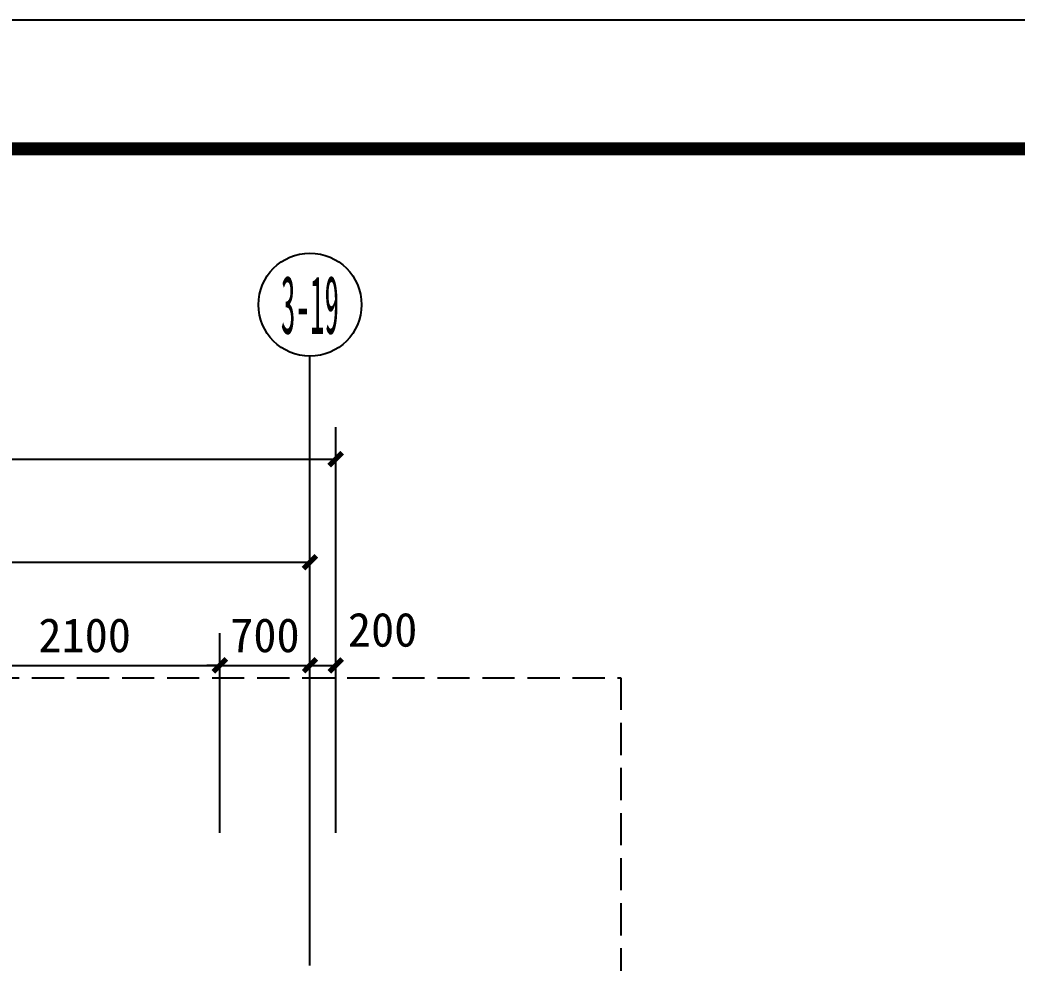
# Model space of a CAD drawing. Extents: x -46233 to 84150, y 109350 to 390860.
# Drawn here: x 47350 to 55095, y 270878 to 278200 of the extents above; entities that cross this region are included whole.
import ezdxf
from ezdxf.enums import TextEntityAlignment as Align

# ---------------------------------------------------------------- set-up
doc = ezdxf.new("R2010")
doc.units = 0
doc.header["$LTSCALE"] = 1000
doc.header["$MEASUREMENT"] = 0
doc.linetypes.add('3#-轴线$1$DOTE', pattern=[2.42, 2, -0.2, 0.02, -0.2])
doc.linetypes.add('DASH', pattern=[0.35, 0.25, -0.1])
doc.layers.get('Defpoints').update_dxf_attribs({"color": 4, "linetype": 'DASH'})
for name, color, linetype in [('3#-轴号$0$A-ANNO-AXIS-CIRC', 3, 'Continuous'), ('3#-轴号$0$A-ANNO-AXIS-TEXT', 7, 'Continuous'), ('3#-轴号$0$A-ANNO-DIMS', 3, 'Continuous'), ('3#-轴线$1$A-ANNO-DOTE', 10, '3#-轴线$1$DOTE'), ('A-ANNO-DIMS', 3, 'Continuous'), ('A1-无手签$0$A-ANNO-TTLB', 7, 'Continuous'), ('AXIS_TEXT', 7, 'Continuous')]:
    doc.layers.add(name, color=color, linetype=linetype)
doc.styles.add('3#-轴号$0$_TCH_AXIS', font='')
doc.styles.add('3#-轴号$0$_TCH_DIM_T3', font='')
doc.styles.add('_TCH_DIM_T3', font='')
doc.styles.add('COMPLEX', font='COMPLEX')
doc.styles.get('3#-轴号$0$_TCH_AXIS').set_extended_font_data('SimSun')
doc.styles.get('3#-轴号$0$_TCH_DIM_T3').set_extended_font_data('SimSun')
doc.styles.get('_TCH_DIM_T3').set_extended_font_data('SimSun')
doc.dimstyles.new('3#-轴号$0$_TCH_ARCH&&100', dxfattribs={"dimtxt": 264.345992, "dimasz": 100, "dimexe": 250, "dimexo": 300, "dimgap": 100, "dimtad": 1, "dimdec": 0, "dimzin": 0, "dimdsep": 46, "dimtxsty": '3#-轴号$0$_TCH_DIM_T3', "dimblk": '3#-轴号$0$_ArchTick', "dimcen": 0.09, "dimclrt": 7, "dimazin": 2, "dimtfac": 1, "dimtdec": 0, "dimtix": 1, "dimtmove": 2, "dimatfit": 3, "dimfxl": 100, "dimtolj": 1, "dimtzin": 0, "dimarcsym": 0})
doc.dimstyles.new('_TCH_ARCH&&100', dxfattribs={"dimtxt": 264.345992, "dimasz": 100, "dimexe": 250, "dimexo": 300, "dimgap": 100, "dimtad": 1, "dimdec": 0, "dimzin": 0, "dimdsep": 46, "dimtxsty": '_TCH_DIM_T3', "dimblk": 'ARCHTICK', "dimcen": 0.09, "dimclrt": 7, "dimazin": 2, "dimtfac": 1, "dimtdec": 0, "dimtix": 1, "dimtmove": 2, "dimatfit": 3, "dimfxl": 100, "dimtolj": 1, "dimtzin": 0, "dimarcsym": 0})

# ---------------------------------------------------------------- blocks, each defined once
blk = doc.blocks.new('3#-轴线')
at = {"layer": '3#-轴线$1$A-ANNO-DOTE'}
blk.add_lwpolyline([(41800, -16100), (41800, 5500)], dxfattribs=at)
blk = doc.blocks.new('_AXISO')
blk.add_circle((0, 0), 0.5)
at = {"layer": 'AXIS_TEXT', "style": 'COMPLEX', "width": 1.041667}
blk.add_attdef('A', text='', height=0.56, dxfattribs=at).set_placement((-0.25, -0.28), (0.25, -0.28), align=Align.FIT)
blk = doc.blocks.new('3#-轴号$0$_ArchTick')
at = {"color": 0, "linetype": 'ByBlock', "const_width": 0.4}
blk.add_lwpolyline([(-0.5, -0.5), (0.5, 0.5)], dxfattribs=at)
blk = doc.blocks.new('*D828')
at = {"layer": '3#-轴号$0$A-ANNO-DIMS', "color": 0, "lineweight": -2, "transparency": 16777216}
for p, q in [((33100, 4889.4), (33100, 5639.4)), ((41800, 4889.4), (41800, 5639.4)), ((33100, 5389.4), (41800, 5389.4))]:
    blk.add_line(p, q, dxfattribs=at)
at = {"layer": 'Defpoints', "color": 0, "transparency": 16777216}
for p in [(41800, 5389.4), (33100, 4589.4), (41800, 4589.4)]:
    blk.add_point(p, dxfattribs=at)
at = {"layer": '3#-轴号$0$A-ANNO-DIMS', "color": 0, "lineweight": -2, "transparency": 16777216, "xscale": 100, "yscale": 100, "zscale": 100, "rotation": 180}
blk.add_blockref('3#-轴号$0$_ArchTick', (33100, 5389.4), dxfattribs=at)
at = {"layer": '3#-轴号$0$A-ANNO-DIMS', "color": 0, "lineweight": -2, "transparency": 16777216, "xscale": 100, "yscale": 100, "zscale": 100}
blk.add_blockref('3#-轴号$0$_ArchTick', (41800, 5389.4), dxfattribs=at)
at = {"layer": '3#-轴号$0$A-ANNO-DIMS', "color": 7, "transparency": 16777216, "insert": (37450, 5621.6), "char_height": 264.35, "attachment_point": 5, "style": '3#-轴号$0$_TCH_DIM_T3'}
blk.add_mtext('\\A1;8700', dxfattribs=at)
blk = doc.blocks.new('_ArchTick')
at = {"color": 0, "linetype": 'ByBlock', "const_width": 0.4}
blk.add_lwpolyline([(-0.5, -0.5), (0.5, 0.5)], dxfattribs=at)
blk = doc.blocks.new('*D513')
at = {"layer": 'A-ANNO-DIMS', "color": 0, "lineweight": -2, "transparency": 16777216}
for p, q in [((46802.7, 271889.4), (46802.7, 273439.4)), ((48902.7, 271889.4), (48902.7, 273439.4)), ((46802.7, 273189.4), (48902.7, 273189.4))]:
    blk.add_line(p, q, dxfattribs=at)
at = {"layer": 'Defpoints', "color": 0, "transparency": 16777216}
for p in [(48902.7, 273189.4), (46802.7, 271589.4), (48902.7, 271589.4)]:
    blk.add_point(p, dxfattribs=at)
at = {"layer": 'A-ANNO-DIMS', "color": 0, "lineweight": -2, "transparency": 16777216, "xscale": 100, "yscale": 100, "zscale": 100, "rotation": 180}
blk.add_blockref('_ArchTick', (46802.7, 273189.4), dxfattribs=at)
at = {"layer": 'A-ANNO-DIMS', "color": 0, "lineweight": -2, "transparency": 16777216, "xscale": 100, "yscale": 100, "zscale": 100}
blk.add_blockref('_ArchTick', (48902.7, 273189.4), dxfattribs=at)
at = {"layer": 'A-ANNO-DIMS', "color": 7, "transparency": 16777216, "insert": (47852.7, 273421.6), "char_height": 264.35, "attachment_point": 5, "style": '_TCH_DIM_T3'}
blk.add_mtext('\\A1;2100', dxfattribs=at)
blk = doc.blocks.new('*D514')
at = {"layer": 'A-ANNO-DIMS', "color": 0, "lineweight": -2, "transparency": 16777216}
for p, q in [((48902.7, 271889.4), (48902.7, 273439.4)), ((49602.7, 271889.4), (49602.7, 273439.4)), ((48902.7, 273189.4), (48802.7, 273189.4)), ((48902.7, 273189.4), (49602.7, 273189.4)), ((49602.7, 273189.4), (49702.7, 273189.4))]:
    blk.add_line(p, q, dxfattribs=at)
at = {"layer": 'Defpoints', "color": 0, "transparency": 16777216}
for p in [(49602.7, 273189.4), (48902.7, 271589.4), (49602.7, 271589.4)]:
    blk.add_point(p, dxfattribs=at)
at = {"layer": 'A-ANNO-DIMS', "color": 0, "lineweight": -2, "transparency": 16777216, "xscale": 100, "yscale": 100, "zscale": 100}
blk.add_blockref('_ArchTick', (48902.7, 273189.4), dxfattribs=at)
at = {"layer": 'A-ANNO-DIMS', "color": 0, "lineweight": -2, "transparency": 16777216, "xscale": 100, "yscale": 100, "zscale": 100, "rotation": 180}
blk.add_blockref('_ArchTick', (49602.7, 273189.4), dxfattribs=at)
at = {"layer": 'A-ANNO-DIMS', "color": 7, "transparency": 16777216, "insert": (49252.7, 273421.6), "char_height": 264.35, "attachment_point": 5, "style": '_TCH_DIM_T3'}
blk.add_mtext('\\A1;700', dxfattribs=at)
blk = doc.blocks.new('*D515')
at = {"layer": 'A-ANNO-DIMS', "color": 0, "lineweight": -2, "transparency": 16777216}
for p, q in [((49602.7, 271889.4), (49602.7, 273439.4)), ((49802.7, 271889.4), (49802.7, 273439.4)), ((49602.7, 273189.4), (49802.7, 273189.4))]:
    blk.add_line(p, q, dxfattribs=at)
at = {"layer": 'Defpoints', "color": 0, "transparency": 16777216}
for p in [(49802.7, 273189.4), (49602.7, 271589.4), (49802.7, 271589.4)]:
    blk.add_point(p, dxfattribs=at)
at = {"layer": 'A-ANNO-DIMS', "color": 0, "lineweight": -2, "transparency": 16777216, "xscale": 100, "yscale": 100, "zscale": 100, "rotation": 180}
blk.add_blockref('_ArchTick', (49602.7, 273189.4), dxfattribs=at)
at = {"layer": 'A-ANNO-DIMS', "color": 0, "lineweight": -2, "transparency": 16777216, "xscale": 100, "yscale": 100, "zscale": 100}
blk.add_blockref('_ArchTick', (49802.7, 273189.4), dxfattribs=at)
at = {"layer": 'A-ANNO-DIMS', "color": 7, "transparency": 16777216, "insert": (50167, 273464.4), "char_height": 264.35, "attachment_point": 5, "style": '_TCH_DIM_T3'}
blk.add_mtext('\\A1;200', dxfattribs=at)
blk = doc.blocks.new('*D516')
at = {"layer": 'A-ANNO-DIMS', "color": 0, "lineweight": -2, "transparency": 16777216}
for p, q in [((7602.7, 271889.4), (7602.7, 275039.4)), ((49802.7, 271889.4), (49802.7, 275039.4)), ((7602.7, 274789.4), (49802.7, 274789.4))]:
    blk.add_line(p, q, dxfattribs=at)
at = {"layer": 'Defpoints', "color": 0, "transparency": 16777216}
for p in [(49802.7, 274789.4), (7602.7, 271589.4), (49802.7, 271589.4)]:
    blk.add_point(p, dxfattribs=at)
at = {"layer": 'A-ANNO-DIMS', "color": 0, "lineweight": -2, "transparency": 16777216, "xscale": 100, "yscale": 100, "zscale": 100, "rotation": 180}
blk.add_blockref('_ArchTick', (7602.7, 274789.4), dxfattribs=at)
at = {"layer": 'A-ANNO-DIMS', "color": 0, "lineweight": -2, "transparency": 16777216, "xscale": 100, "yscale": 100, "zscale": 100}
blk.add_blockref('_ArchTick', (49802.7, 274789.4), dxfattribs=at)
at = {"layer": 'A-ANNO-DIMS', "color": 7, "transparency": 16777216, "insert": (28702.7, 275021.6), "char_height": 264.35, "attachment_point": 5, "style": '_TCH_DIM_T3'}
blk.add_mtext('\\A1;42200', dxfattribs=at)
blk = doc.blocks.new('3#-轴号')
at = {"layer": '3#-轴号$0$A-ANNO-AXIS-CIRC'}
blk.add_line((41800, 2989.4), (41800, 6989.4), dxfattribs=at)
at = {"layer": 'Defpoints'}
blk.add_lwpolyline([(-2360.1, 4492.7), (44213.5, 4492.7), (44213.5, -15203.4), (-2360.1, -15203.4)], close=True, dxfattribs=at)
at = {"layer": '3#-轴号$0$A-ANNO-AXIS-CIRC'}
ref = blk.add_blockref('_AXISO', (41800, 7389.4), dxfattribs=dict(at, xscale=800, yscale=800, zscale=800))
ref.add_attrib('A', '3-19', dxfattribs={"layer": '3#-轴号$0$A-ANNO-AXIS-TEXT', "height": 452.55, "style": '3#-轴号$0$_TCH_AXIS', "width": 0.349609}).set_placement((41573.7, 7163.1), (42026.3, 7163.1), align=Align.FIT)
at = {"layer": '3#-轴号$0$A-ANNO-DIMS'}
dim = blk.add_aligned_dim(p1=(33100, 4589.4), p2=(41800, 4589.4), distance=800, dimstyle='3#-轴号$0$_TCH_ARCH&&100', dxfattribs=at)
dim.commit()
dim.dimension.update_dxf_attribs({"geometry": '*D828', "text_midpoint": (37450, 5621.6)})

msp = doc.modelspace()

# ---------------------------------------------------------------- linework, layer by layer
at = {"layer": 'A1-无手签$0$A-ANNO-TTLB'}
msp.add_lwpolyline([(0, 218800), (0, 278200), (84100, 278200), (84100, 218800)], close=True, dxfattribs=at)
at = {"layer": 'A1-无手签$0$A-ANNO-TTLB', "const_width": 100}
msp.add_lwpolyline([(2500, 219800), (83100, 219800), (83100, 277200), (2500, 277200)], close=True, dxfattribs=at)

# ---------------------------------------------------------------- block references
for name, p in [('3#-轴号', (7802.7, 268600)), ('3#-轴线', (7802.7, 267600))]:
    msp.add_blockref(name, p)

# ---------------------------------------------------------------- dimensions: what is measured, and where the dimension line sits
at = {"layer": 'A-ANNO-DIMS'}
for p1, p2, distance, picture, middle in [((7602.7, 271589.4), (49802.7, 271589.4), 3200, '*D516', (28702.7, 275021.6)), ((46802.7, 271589.4), (48902.7, 271589.4), 1600, '*D513', (47852.7, 273421.6)), ((48902.7, 271589.4), (49602.7, 271589.4), 1600, '*D514', (49252.7, 273421.6))]:
    dim = msp.add_aligned_dim(p1=p1, p2=p2, distance=distance, dimstyle='_TCH_ARCH&&100', dxfattribs=at)
    dim.commit()
    dim.dimension.update_dxf_attribs({"geometry": picture, "text_midpoint": middle})
dim = msp.add_linear_dim(base=(49802.7, 273189.4), p1=(49602.7, 271589.4), p2=(49802.7, 271589.4), angle=0, dimstyle='_TCH_ARCH&&100', dxfattribs=at)
dim.commit()
dim.dimension.update_dxf_attribs({"geometry": '*D515', "text_midpoint": (50167, 273464.4), "dimtype": 129})

doc.saveas('drawing.dxf')
